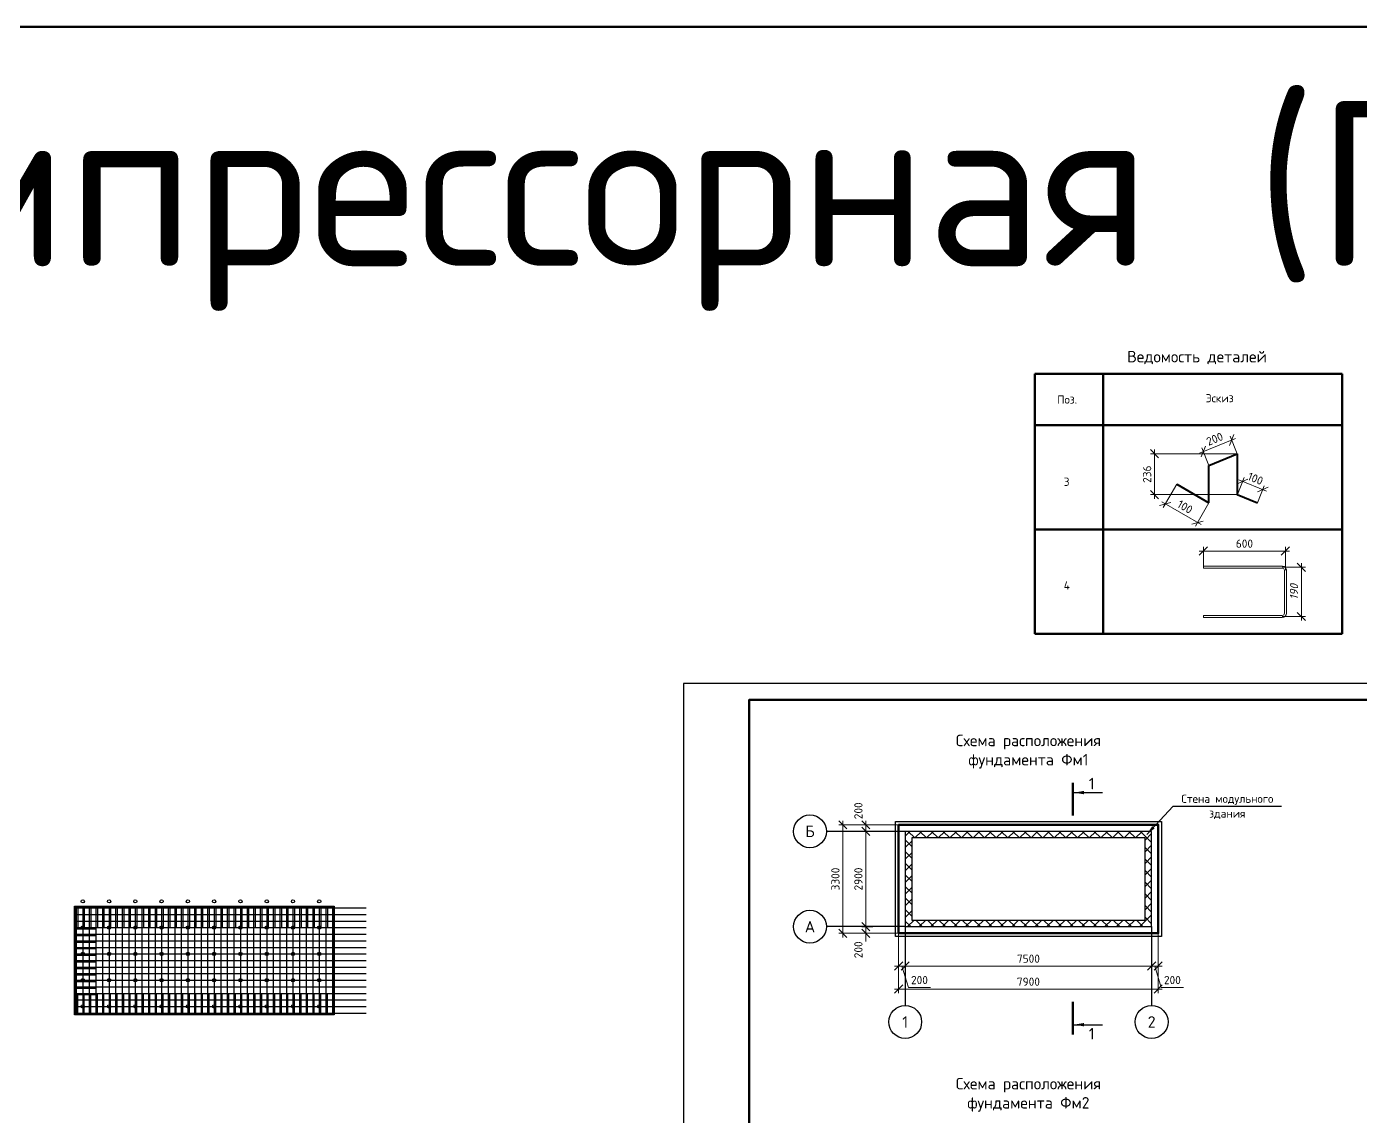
# Model space of a CAD drawing. Header units: millimetres. Extents: x 4377177 to 5189855, y -1123065 to -1017046.
# Drawn here: x 4447173 to 4487772, y -1089841 to -1056680 of the extents above; entities that cross this region are included whole.
import ezdxf
from ezdxf.enums import TextEntityAlignment as Align

# ---------------------------------------------------------------- set-up
doc = ezdxf.new("R2010")
doc.units = ezdxf.units.MM
doc.linetypes.add('ГОСТ 2.303 5', pattern=[24, 20, -1.5, 1, -1.5])
doc.layers.get('Defpoints').update_dxf_attribs({"color": 3})
for name, color, linetype, lineweight in [('металл', 7, 'Continuous', 40), ('основная', 7, 'Continuous', 50), ('РАЗМЕР', 7, 'Continuous', 18), ('СПДС_ВЫНОСКИ', 7, 'Continuous', 18), ('СПДС_РАЗМЕРЫ', 7, 'Continuous', 18), ('СПДС_СЕЧЕНИЯ', 7, 'Continuous', 25), ('текст', 7, 'Continuous', 20), ('тонкая', 7, 'Continuous', 20), ('ФОРМАТ', 7, 'Continuous', 50), ('Фундамент', 7, 'Continuous', 53)]:
    doc.layers.add(name, color=color, linetype=linetype, lineweight=lineweight)
doc.layers.add('помощь', color=1, linetype='Continuous', lineweight=0, plot=False)
doc.layers.add('СПДС_Оси', color=7, linetype='ГОСТ 2.303 5')
doc.styles.add('ISOCPEUR', font='isocpeur.ttf')
doc.styles.add('ВНИПИТЕКСТ', font='isocpeui.ttf')
doc.styles.add('ГОСТ 2.304', font='isocpeur.ttf')
doc.dimstyles.new('СПДС$0', dxfattribs={"dimscale": 100, "dimtxt": 2.5, "dimasz": 2.5, "dimexe": 1.25, "dimexo": 0.004, "dimgap": 1, "dimtad": 1, "dimdec": 0, "dimtxsty": 'ВНИПИТЕКСТ', "dimblk": 'OBLIQUE', "dimcen": 0, "dimdle": 1.25, "dimclrd": 256, "dimclre": 256, "dimclrt": 256, "dimadec": 0, "dimazin": 2, "dimtfac": 1, "dimtdec": 0, "dimtmove": 1, "dimatfit": 3, "dimldrblk": 'NONE', "dimfxl": 1, "dimlwd": -1, "dimlwe": -1, "dimarcsym": 0})

# ---------------------------------------------------------------- blocks, each defined once
blk = doc.blocks.new('_Oblique')
at = {"color": 0, "linetype": 'ByBlock', "lineweight": -2}
blk.add_line((-0.5, -0.5), (0.5, 0.5), dxfattribs=at)
blk = doc.blocks.new('*D12')
at = {"layer": 'Defpoints', "color": 0, "linetype": 'Continuous', "ltscale": 0.166667, "transparency": 16777216}
for p in [(4473718, -1084269), (4473918, -1085131), (4473918, -1085269)]:
    blk.add_point(p, dxfattribs=at)
at = {"layer": 'СПДС_РАЗМЕРЫ', "linetype": 'Continuous', "ltscale": 0.166667, "transparency": 16777216}
for p, q in [((4473718, -1084269), (4473718, -1085394)), ((4473918, -1085132), (4473918, -1085394)), ((4473593, -1085269), (4474043, -1085269)), ((4473818, -1085269), (4474013, -1085919)), ((4474013, -1085919), (4474688, -1085919))]:
    blk.add_line(p, q, dxfattribs=at)
at = {"layer": 'СПДС_РАЗМЕРЫ', "linetype": 'Continuous', "ltscale": 0.166667, "transparency": 16777216, "xscale": 250, "yscale": 250, "zscale": 250, "rotation": 180}
blk.add_blockref('_Oblique', (4473718, -1085269), dxfattribs=at)
at = {"layer": 'СПДС_РАЗМЕРЫ', "linetype": 'Continuous', "ltscale": 0.166667, "transparency": 16777216, "xscale": 250, "yscale": 250, "zscale": 250}
blk.add_blockref('_Oblique', (4473918, -1085269), dxfattribs=at)
at = {"layer": 'СПДС_РАЗМЕРЫ', "linetype": 'Continuous', "ltscale": 0.166667, "transparency": 16777216, "insert": (4474351, -1085694), "char_height": 250, "attachment_point": 5, "style": 'ISOCPEUR'}
blk.add_mtext('200', dxfattribs=at)
blk = doc.blocks.new('_NONE')
blk = doc.blocks.new('*D13')
at = {"layer": 'Defpoints', "color": 0, "linetype": 'Continuous', "ltscale": 0.166667, "transparency": 16777216}
for p in [(4473718, -1084269), (4481618, -1084269), (4481618, -1085969)]:
    blk.add_point(p, dxfattribs=at)
at = {"layer": 'СПДС_РАЗМЕРЫ', "linetype": 'Continuous', "ltscale": 0.166667, "transparency": 16777216}
for p, q in [((4473718, -1084269), (4473718, -1086094)), ((4481618, -1084269), (4481618, -1086094)), ((4473593, -1085969), (4481743, -1085969))]:
    blk.add_line(p, q, dxfattribs=at)
at = {"layer": 'СПДС_РАЗМЕРЫ', "linetype": 'Continuous', "ltscale": 0.166667, "transparency": 16777216, "xscale": 250, "yscale": 250, "zscale": 250, "rotation": 180}
blk.add_blockref('_Oblique', (4473718, -1085969), dxfattribs=at)
at = {"layer": 'СПДС_РАЗМЕРЫ', "linetype": 'Continuous', "ltscale": 0.166667, "transparency": 16777216, "xscale": 250, "yscale": 250, "zscale": 250}
blk.add_blockref('_Oblique', (4481618, -1085969), dxfattribs=at)
at = {"layer": 'СПДС_РАЗМЕРЫ', "linetype": 'Continuous', "ltscale": 0.166667, "transparency": 16777216, "insert": (4477668, -1085744), "char_height": 250, "attachment_point": 5, "style": 'ISOCPEUR'}
blk.add_mtext('7900', dxfattribs=at)
blk = doc.blocks.new('*D14')
at = {"layer": 'Defpoints', "color": 0, "linetype": 'Continuous', "ltscale": 0.166667, "transparency": 16777216}
for p in [(4473918, -1085131), (4481418, -1085056), (4473918, -1085269)]:
    blk.add_point(p, dxfattribs=at)
at = {"layer": 'СПДС_РАЗМЕРЫ', "linetype": 'Continuous', "ltscale": 0.166667, "transparency": 16777216}
for p, q in [((4473918, -1085132), (4473918, -1085394)), ((4481418, -1085056), (4481418, -1085394)), ((4481543, -1085269), (4473793, -1085269))]:
    blk.add_line(p, q, dxfattribs=at)
at = {"layer": 'СПДС_РАЗМЕРЫ', "linetype": 'Continuous', "ltscale": 0.166667, "transparency": 16777216, "xscale": 250, "yscale": 250, "zscale": 250, "rotation": 180}
blk.add_blockref('_Oblique', (4473918, -1085269), dxfattribs=at)
at = {"layer": 'СПДС_РАЗМЕРЫ', "linetype": 'Continuous', "ltscale": 0.166667, "transparency": 16777216, "xscale": 250, "yscale": 250, "zscale": 250}
blk.add_blockref('_Oblique', (4481418, -1085269), dxfattribs=at)
at = {"layer": 'СПДС_РАЗМЕРЫ', "linetype": 'Continuous', "ltscale": 0.166667, "transparency": 16777216, "insert": (4477668, -1085044), "char_height": 250, "attachment_point": 5, "style": 'ISOCPEUR'}
blk.add_mtext('7500', dxfattribs=at)
blk = doc.blocks.new('*D15')
at = {"layer": 'Defpoints', "color": 0, "linetype": 'Continuous', "ltscale": 0.166667, "transparency": 16777216}
for p in [(4481618, -1084269), (4481418, -1085056), (4481418, -1085269)]:
    blk.add_point(p, dxfattribs=at)
at = {"layer": 'СПДС_РАЗМЕРЫ', "linetype": 'Continuous', "ltscale": 0.166667, "transparency": 16777216}
for p, q in [((4481618, -1084269), (4481618, -1085394)), ((4481418, -1085056), (4481418, -1085394)), ((4481743, -1085269), (4481293, -1085269)), ((4481518, -1085269), (4481713, -1085919)), ((4481713, -1085919), (4482388, -1085919))]:
    blk.add_line(p, q, dxfattribs=at)
at = {"layer": 'СПДС_РАЗМЕРЫ', "linetype": 'Continuous', "ltscale": 0.166667, "transparency": 16777216, "xscale": 250, "yscale": 250, "zscale": 250, "rotation": 180}
blk.add_blockref('_Oblique', (4481418, -1085269), dxfattribs=at)
at = {"layer": 'СПДС_РАЗМЕРЫ', "linetype": 'Continuous', "ltscale": 0.166667, "transparency": 16777216, "xscale": 250, "yscale": 250, "zscale": 250}
blk.add_blockref('_Oblique', (4481618, -1085269), dxfattribs=at)
at = {"layer": 'СПДС_РАЗМЕРЫ', "linetype": 'Continuous', "ltscale": 0.166667, "transparency": 16777216, "insert": (4482051, -1085694), "char_height": 250, "attachment_point": 5, "style": 'ISOCPEUR'}
blk.add_mtext('200', dxfattribs=at)
blk = doc.blocks.new('*D16')
at = {"layer": 'Defpoints', "color": 0, "linetype": 'Continuous', "ltscale": 0.166667, "transparency": 16777216}
for p in [(4472718, -1084069), (4472929, -1084069), (4473718, -1084269)]:
    blk.add_point(p, dxfattribs=at)
at = {"layer": 'СПДС_РАЗМЕРЫ', "linetype": 'Continuous', "ltscale": 0.166667, "transparency": 16777216}
for p, q in [((4472718, -1084069), (4472718, -1083819)), ((4472929, -1084069), (4472593, -1084069)), ((4473718, -1084269), (4472593, -1084269)), ((4472718, -1084269), (4472718, -1084069)), ((4472718, -1084269), (4472718, -1084519))]:
    blk.add_line(p, q, dxfattribs=at)
at = {"layer": 'СПДС_РАЗМЕРЫ', "linetype": 'Continuous', "ltscale": 0.166667, "transparency": 16777216, "xscale": 250, "yscale": 250, "zscale": 250}
for p, rotation in [((4472718, -1084069), 270), ((4472718, -1084269), 90)]:
    blk.add_blockref('_Oblique', p, dxfattribs=dict(at, rotation=rotation))
at = {"layer": 'СПДС_РАЗМЕРЫ', "linetype": 'Continuous', "ltscale": 0.166667, "transparency": 16777216, "insert": (4472493, -1084772), "char_height": 250, "attachment_point": 5, "rotation": 90, "style": 'ISOCPEUR'}
blk.add_mtext('200', dxfattribs=at)
blk = doc.blocks.new('*D17')
at = {"layer": 'Defpoints', "color": 0, "linetype": 'Continuous', "ltscale": 0.166667, "transparency": 16777216}
for p in [(4472982, -1081169), (4472718, -1084069), (4472929, -1084069)]:
    blk.add_point(p, dxfattribs=at)
at = {"layer": 'СПДС_РАЗМЕРЫ', "linetype": 'Continuous', "ltscale": 0.166667, "transparency": 16777216}
for p, q in [((4472718, -1081044), (4472718, -1084194)), ((4472981, -1081169), (4472593, -1081169)), ((4472929, -1084069), (4472593, -1084069))]:
    blk.add_line(p, q, dxfattribs=at)
at = {"layer": 'СПДС_РАЗМЕРЫ', "linetype": 'Continuous', "ltscale": 0.166667, "transparency": 16777216, "xscale": 250, "yscale": 250, "zscale": 250}
for p, rotation in [((4472718, -1081169), 90), ((4472718, -1084069), 270)]:
    blk.add_blockref('_Oblique', p, dxfattribs=dict(at, rotation=rotation))
at = {"layer": 'СПДС_РАЗМЕРЫ', "linetype": 'Continuous', "ltscale": 0.166667, "transparency": 16777216, "insert": (4472493, -1082619), "char_height": 250, "attachment_point": 5, "rotation": 90, "style": 'ISOCPEUR'}
blk.add_mtext('2900', dxfattribs=at)
blk = doc.blocks.new('*D18')
at = {"layer": 'Defpoints', "color": 0, "linetype": 'Continuous', "ltscale": 0.166667, "transparency": 16777216}
for p in [(4473718, -1080969), (4472718, -1081169), (4472982, -1081169)]:
    blk.add_point(p, dxfattribs=at)
at = {"layer": 'СПДС_РАЗМЕРЫ', "linetype": 'Continuous', "ltscale": 0.166667, "transparency": 16777216}
for p, q in [((4473718, -1080969), (4472593, -1080969)), ((4472718, -1080844), (4472718, -1081294)), ((4472981, -1081169), (4472593, -1081169))]:
    blk.add_line(p, q, dxfattribs=at)
at = {"layer": 'СПДС_РАЗМЕРЫ', "linetype": 'Continuous', "ltscale": 0.166667, "transparency": 16777216, "xscale": 250, "yscale": 250, "zscale": 250}
for p, rotation in [((4472718, -1080969), 90), ((4472718, -1081169), 270)]:
    blk.add_blockref('_Oblique', p, dxfattribs=dict(at, rotation=rotation))
at = {"layer": 'СПДС_РАЗМЕРЫ', "linetype": 'Continuous', "ltscale": 0.166667, "transparency": 16777216, "insert": (4472493, -1080542), "char_height": 250, "attachment_point": 5, "rotation": 90, "style": 'ISOCPEUR'}
blk.add_mtext('200', dxfattribs=at)
blk = doc.blocks.new('*D19')
at = {"layer": 'Defpoints', "color": 0, "transparency": 16777216}
for p in [(4482184, -1070599), (4483165, -1071167), (4482814, -1071773)]:
    blk.add_point(p, dxfattribs=at)
at = {"layer": 'СПДС_РАЗМЕРЫ', "transparency": 16777216}
for p, q in [((4482184, -1070599), (4481771, -1071313)), ((4481725, -1071142), (4482922, -1071835)), ((4483165, -1071167), (4482752, -1071881))]:
    blk.add_line(p, q, dxfattribs=at)
at = {"layer": 'СПДС_РАЗМЕРЫ', "transparency": 16777216, "xscale": 250, "yscale": 250, "zscale": 250}
for p, rotation in [((4481833, -1071205), 149.9314171841783), ((4482814, -1071773), 329.9314171841784)]:
    blk.add_blockref('_Oblique', p, dxfattribs=dict(at, rotation=rotation))
at = {"layer": 'СПДС_РАЗМЕРЫ', "transparency": 16777216, "insert": (4482436, -1071294), "char_height": 250, "attachment_point": 5, "rotation": 329.9314, "style": 'ISOCPEUR'}
blk.add_mtext('100', dxfattribs=at)
blk = doc.blocks.new('*D20')
at = {"layer": 'Defpoints', "color": 0, "transparency": 16777216}
for p in [(4484028, -1070920), (4484800, -1070767), (4484639, -1071167)]:
    blk.add_point(p, dxfattribs=at)
at = {"layer": 'СПДС_РАЗМЕРЫ', "transparency": 16777216}
for p, q in [((4484028, -1070920), (4484236, -1070404)), ((4484073, -1070474), (4484916, -1070814)), ((4484639, -1071167), (4484847, -1070651))]:
    blk.add_line(p, q, dxfattribs=at)
at = {"layer": 'СПДС_РАЗМЕРЫ', "transparency": 16777216, "xscale": 250, "yscale": 250, "zscale": 250}
for p, rotation in [((4484189, -1070520), 158.0341441481995), ((4484800, -1070767), 338.0341441481995)]:
    blk.add_blockref('_Oblique', p, dxfattribs=dict(at, rotation=rotation))
at = {"layer": 'СПДС_РАЗМЕРЫ', "transparency": 16777216, "insert": (4484579, -1070435), "char_height": 250, "attachment_point": 5, "rotation": 338.0341, "style": 'ISOCPEUR'}
blk.add_mtext('100', dxfattribs=at)
blk = doc.blocks.new('*D21')
at = {"layer": 'Defpoints', "color": 0, "transparency": 16777216}
for p in [(4483856, -1069258), (4484028, -1069677), (4483165, -1070031)]:
    blk.add_point(p, dxfattribs=at)
at = {"layer": 'СПДС_РАЗМЕРЫ', "transparency": 16777216}
for p, q in [((4482877, -1069660), (4483971, -1069211)), ((4484027, -1069677), (4483808, -1069143)), ((4483165, -1070031), (4482946, -1069497))]:
    blk.add_line(p, q, dxfattribs=at)
at = {"layer": 'СПДС_РАЗМЕРЫ', "transparency": 16777216, "xscale": 250, "yscale": 250, "zscale": 250}
for p, rotation in [((4483856, -1069258), 22.31730395745742), ((4482993, -1069612), 202.3173039574574)]:
    blk.add_blockref('_Oblique', p, dxfattribs=dict(at, rotation=rotation))
at = {"layer": 'СПДС_РАЗМЕРЫ', "transparency": 16777216, "insert": (4483339, -1069227), "char_height": 250, "attachment_point": 5, "rotation": 22.3173, "style": 'ISOCPEUR'}
blk.add_mtext('200', dxfattribs=at)
blk = doc.blocks.new('*D22')
at = {"layer": 'Defpoints', "color": 0, "transparency": 16777216}
for p in [(4484028, -1069677), (4481507, -1070920), (4484028, -1070920)]:
    blk.add_point(p, dxfattribs=at)
at = {"layer": 'СПДС_РАЗМЕРЫ', "transparency": 16777216}
for p, q in [((4484027, -1069677), (4481382, -1069677)), ((4481507, -1069552), (4481507, -1071045)), ((4484027, -1070920), (4481382, -1070920))]:
    blk.add_line(p, q, dxfattribs=at)
at = {"layer": 'СПДС_РАЗМЕРЫ', "transparency": 16777216, "xscale": 250, "yscale": 250, "zscale": 250}
for p, rotation in [((4481507, -1069677), 90), ((4481507, -1070920), 270)]:
    blk.add_blockref('_Oblique', p, dxfattribs=dict(at, rotation=rotation))
at = {"layer": 'СПДС_РАЗМЕРЫ', "transparency": 16777216, "insert": (4481282, -1070299), "char_height": 250, "attachment_point": 5, "rotation": 90, "style": 'ISOCPEUR'}
blk.add_mtext('236', dxfattribs=at)
blk = doc.blocks.new('*D23')
at = {"layer": 'Defpoints', "color": 0, "linetype": 'Continuous', "ltscale": 0.166667, "transparency": 16777216}
for p in [(4473718, -1080969), (4472018, -1084269), (4473718, -1084269)]:
    blk.add_point(p, dxfattribs=at)
at = {"layer": 'СПДС_РАЗМЕРЫ', "linetype": 'Continuous', "ltscale": 0.166667, "transparency": 16777216}
for p, q in [((4473718, -1080969), (4471893, -1080969)), ((4472018, -1080844), (4472018, -1084394)), ((4473718, -1084269), (4471893, -1084269))]:
    blk.add_line(p, q, dxfattribs=at)
at = {"layer": 'СПДС_РАЗМЕРЫ', "linetype": 'Continuous', "ltscale": 0.166667, "transparency": 16777216, "xscale": 250, "yscale": 250, "zscale": 250}
for p, rotation in [((4472018, -1080969), 90), ((4472018, -1084269), 270)]:
    blk.add_blockref('_Oblique', p, dxfattribs=dict(at, rotation=rotation))
at = {"layer": 'СПДС_РАЗМЕРЫ', "linetype": 'Continuous', "ltscale": 0.166667, "transparency": 16777216, "insert": (4471793, -1082619), "char_height": 250, "attachment_point": 5, "rotation": 90, "style": 'ISOCPEUR'}
blk.add_mtext('3300', dxfattribs=at)
blk = doc.blocks.new('*D4')
at = {"layer": 'Defpoints', "color": 0, "ltscale": 100, "transparency": 16777216}
for p in [(4482995, -1072637), (4482995, -1073132), (4485492, -1073219)]:
    blk.add_point(p, dxfattribs=at)
at = {"layer": 'РАЗМЕР', "ltscale": 100, "transparency": 16777216}
for p, q in [((4482995, -1073131), (4482995, -1072512)), ((4485492, -1073219), (4485492, -1072512)), ((4485617, -1072637), (4482870, -1072637))]:
    blk.add_line(p, q, dxfattribs=at)
at = {"layer": 'РАЗМЕР', "ltscale": 100, "transparency": 16777216, "xscale": 250, "yscale": 250, "zscale": 250, "rotation": 180}
blk.add_blockref('_Oblique', (4482995, -1072637), dxfattribs=at)
at = {"layer": 'РАЗМЕР', "ltscale": 100, "transparency": 16777216, "xscale": 250, "yscale": 250, "zscale": 250}
blk.add_blockref('_Oblique', (4485492, -1072637), dxfattribs=at)
at = {"layer": 'РАЗМЕР', "ltscale": 100, "transparency": 16777216, "insert": (4484244, -1072412), "char_height": 250, "attachment_point": 5, "style": 'ГОСТ 2.304', "bg_fill": 3, "box_fill_scale": 1.1, "bg_fill_color": 9, "bg_fill_true_color": 13158600, "bg_fill_transparency": 0}
blk.add_mtext('\\A1;600', dxfattribs=at)
blk = doc.blocks.new('*D5')
at = {"layer": 'Defpoints', "color": 0, "ltscale": 100, "transparency": 16777216}
for p in [(4485395, -1073131), (4485395, -1074631), (4485978, -1074631)]:
    blk.add_point(p, dxfattribs=at)
at = {"layer": 'РАЗМЕР', "ltscale": 100, "transparency": 16777216}
for p, q in [((4485978, -1073006), (4485978, -1074756)), ((4485395, -1073131), (4486103, -1073131)), ((4485395, -1074631), (4486103, -1074631))]:
    blk.add_line(p, q, dxfattribs=at)
at = {"layer": 'РАЗМЕР', "ltscale": 100, "transparency": 16777216, "xscale": 250, "yscale": 250, "zscale": 250}
for p, rotation in [((4485978, -1073131), 90), ((4485978, -1074631), 270)]:
    blk.add_blockref('_Oblique', p, dxfattribs=dict(at, rotation=rotation))
at = {"layer": 'РАЗМЕР', "ltscale": 100, "transparency": 16777216, "insert": (4485753, -1073881), "char_height": 250, "attachment_point": 5, "rotation": 90, "style": 'ВНИПИТЕКСТ', "bg_fill": 3, "box_fill_scale": 1.1, "bg_fill_color": 9, "bg_fill_true_color": 13158600, "bg_fill_transparency": 0}
blk.add_mtext('190', dxfattribs=at)
blk = doc.blocks.new('*U166')
at = {"ltscale": 50}
blk.add_lwpolyline([(0, 1625), (0, -1625)], dxfattribs=at)
blk = doc.blocks.new('*U167')
at = {"color": 0, "linetype": 'ByBlock', "lineweight": -2, "transparency": 16777216}
for p in [(0, 0), (200, 0), (400, 0), (600, 0), (800, 0), (1000, 0), (1200, 0), (1400, 0), (1600, 0), (1800, 0), (2000, 0), (2200, 0), (2400, 0), (2600, 0), (2800, 0), (3000, 0), (3200, 0), (3400, 0), (3600, 0), (3800, 0), (4000, 0), (4200, 0), (4400, 0), (4600, 0), (4800, 0), (5000, 0), (5200, 0), (5400, 0), (5600, 0), (5800, 0), (6000, 0), (6200, 0), (6400, 0), (6600, 0), (6800, 0), (7000, 0), (7200, 0), (7400, 0), (7600, 0), (7800, 0)]:
    blk.add_blockref('*U166', p, dxfattribs=at)
blk = doc.blocks.new('*U164')
at = {"ltscale": 50}
blk.add_lwpolyline([(-4425, 0), (4425, 0)], dxfattribs=at)
blk = doc.blocks.new('*U165')
at = {"color": 0, "linetype": 'ByBlock', "lineweight": -2, "transparency": 16777216}
for p in [(0, 0), (0, -200), (0, -400), (0, -600), (0, -800), (0, -1000), (0, -1200), (0, -1400), (0, -1600), (0, -1800), (0, -2000), (0, -2200), (0, -2400), (0, -2600), (0, -2800), (0, -3000), (0, -3200)]:
    blk.add_blockref('*U164', p, dxfattribs=at)
blk = doc.blocks.new('*U168')
at = {"ltscale": 50}
blk.add_lwpolyline([(0, 300), (0, -300)], dxfattribs=at)
blk = doc.blocks.new('*U169')
at = {"color": 0, "linetype": 'ByBlock', "lineweight": -2, "transparency": 16777216}
for p in [(0, 0), (200, 0), (400, 0), (600, 0), (800, 0), (1000, 0), (1200, 0), (1400, 0), (1600, 0), (1800, 0), (2000, 0), (2200, 0), (2400, 0), (2600, 0), (2800, 0), (3000, 0), (3200, 0), (3400, 0), (3600, 0), (3800, 0), (4000, 0), (4200, 0), (4400, 0), (4600, 0), (4800, 0), (5000, 0), (5200, 0), (5400, 0), (5600, 0), (5800, 0), (6000, 0), (6200, 0), (6400, 0), (6600, 0), (6800, 0), (7000, 0), (7200, 0), (7400, 0), (7600, 0)]:
    blk.add_blockref('*U168', p, dxfattribs=at)
blk = doc.blocks.new('*U170')
at = {"ltscale": 50}
blk.add_lwpolyline([(-300, 0), (300, 0)], dxfattribs=at)
blk = doc.blocks.new('*U171')
at = {"color": 0, "linetype": 'ByBlock', "lineweight": -2, "transparency": 16777216}
for p in [(0, 0), (0, -200), (0, -400), (0, -600), (0, -800), (0, -1000), (0, -1200), (0, -1400), (0, -1600), (0, -1800), (0, -2000)]:
    blk.add_blockref('*U170', p, dxfattribs=at)
blk = doc.blocks.new('*U172')
at = {"ltscale": 50}
blk.add_lwpolyline([(0, 300), (0, -300)], dxfattribs=at)
blk = doc.blocks.new('*U173')
at = {"color": 0, "linetype": 'ByBlock', "lineweight": -2, "transparency": 16777216}
for p in [(0, 0), (200, 0), (400, 0), (600, 0), (800, 0), (1000, 0), (1200, 0), (1400, 0), (1600, 0), (1800, 0), (2000, 0), (2200, 0), (2400, 0), (2600, 0), (2800, 0), (3000, 0), (3200, 0), (3400, 0), (3600, 0), (3800, 0), (4000, 0), (4200, 0), (4400, 0), (4600, 0), (4800, 0), (5000, 0), (5200, 0), (5400, 0), (5600, 0), (5800, 0), (6000, 0), (6200, 0), (6400, 0), (6600, 0), (6800, 0), (7000, 0), (7200, 0), (7400, 0), (7600, 0)]:
    blk.add_blockref('*U172', p, dxfattribs=at)
blk = doc.blocks.new('*U174')
at = {"ltscale": 50}
blk.add_circle((0, 0), 50, dxfattribs=at)
blk = doc.blocks.new('*U175')
at = {"color": 0, "linetype": 'ByBlock', "lineweight": -2, "transparency": 16777216}
for p in [(0, 3200), (800, 3200), (1600, 3200), (2400, 3200), (3200, 3200), (4000, 3200), (4800, 3200), (5600, 3200), (6400, 3200), (7200, 3200), (0, 2400), (800, 2400), (1600, 2400), (2400, 2400), (3200, 2400), (4000, 2400), (4800, 2400), (5600, 2400), (6400, 2400), (7200, 2400), (0, 1600), (800, 1600), (1600, 1600), (2400, 1600), (3200, 1600), (4000, 1600), (4800, 1600), (5600, 1600), (6400, 1600), (7200, 1600), (0, 800), (800, 800), (1600, 800), (2400, 800), (3200, 800), (4000, 800), (4800, 800), (5600, 800), (6400, 800), (7200, 800), (0, 0), (800, 0), (1600, 0), (2400, 0), (3200, 0), (4000, 0), (4800, 0), (5600, 0), (6400, 0), (7200, 0)]:
    blk.add_blockref('*U174', p, dxfattribs=at)

msp = doc.modelspace()

# ---------------------------------------------------------------- hatches: boundary and pattern name
at = {"linetype": 'Continuous', "ltscale": 0.166667}
h = msp.add_hatch(dxfattribs=at)
h.set_pattern_fill('НЕМЕТАЛЛИЧЕСКИЕ МАТЕРИАЛЫ', color=256, scale=100, pattern_type=2)
h.set_pattern_definition([(45, (556134.33, -652509.5), (-176.776695, 176.776695), []), (135, (556134.33, -652509.5), (-176.776695, -176.776695), [])])
h.paths.add_polyline_path([(4481418.3, -1084068.8), (4481418.3, -1081168.8), (4473918.3, -1081168.8), (4473918.3, -1084068.8)])
h.paths.add_polyline_path([(4481218.3, -1083868.8), (4474118.3, -1083868.8), (4474118.3, -1081368.8), (4481218.3, -1081368.8)], flags=16)

# ---------------------------------------------------------------- linework, layer by layer
at = {"linetype": 'Continuous', "lineweight": 100, "ltscale": 0.083333}
msp.add_lwpolyline([(4377176.8, -1056680.4), (4522901.9, -1056680.4), (4522901.9, -1121842.1), (4377176.8, -1121842.1)], close=True, dxfattribs=at)
at = {"linetype": 'Continuous', "ltscale": 0.166667}
for points in [[(4481418.3, -1081168.8), (4473918.3, -1081168.8), (4473918.3, -1084068.8), (4481418.3, -1084068.8)], [(4481218.3, -1081368.8), (4474118.3, -1081368.8), (4474118.3, -1083868.8), (4481218.3, -1083868.8)]]:
    msp.add_lwpolyline(points, close=True, dxfattribs=at)
at = {"linetype": 'Continuous', "ltscale": 0.083333}
msp.add_lwpolyline([(4448630.3, -1083448.1), (4456530.3, -1083448.1), (4456530.3, -1086748.1), (4448630.3, -1086748.1)], close=True, dxfattribs=at)
at = {"layer": 'Defpoints', "linetype": 'Continuous', "ltscale": 0.083333}
msp.add_lwpolyline([(4473618.3, -1080868.8), (4481718.3, -1080868.8), (4481718.3, -1084368.8), (4473618.3, -1084368.8)], close=True, dxfattribs=at)
at = {"layer": 'металл', "ltscale": 20}
for p, q in [((4483165, -1070031), (4484027.6, -1069676.9)), ((4484027.6, -1069676.9), (4484027.6, -1070920.2)), ((4483165, -1071166.9), (4483165, -1070031)), ((4482183.9, -1070598.9), (4483165, -1071166.9)), ((4484027.6, -1070920.2), (4484639.2, -1071166.9))]:
    msp.add_line(p, q, dxfattribs=at)
at = {"layer": 'основная', "ltscale": 25}
for p, q in [((4477859.4, -1067247.4), (4487219.4, -1067247.4)), ((4477859.4, -1075154.3), (4477859.4, -1067247.4)), ((4479939.4, -1075154.3), (4479939.4, -1067247.4)), ((4487219.4, -1075154.3), (4487219.4, -1067247.4)), ((4477859.4, -1068807.4), (4487219.4, -1068807.4)), ((4477859.4, -1071981.2), (4487219.4, -1071981.2)), ((4477859.4, -1075154.3), (4487219.4, -1075154.3))]:
    msp.add_line(p, q, dxfattribs=at)
at = {"layer": 'помощь', "linetype": 'Continuous', "ltscale": 0.083333}
msp.add_lwpolyline([(4448655.3, -1083473.1), (4456505.3, -1083473.1), (4456505.3, -1086723.1), (4448655.3, -1086723.1)], close=True, dxfattribs=at)
at = {"layer": 'СПДС_ВЫНОСКИ', "lineweight": 25, "ltscale": 0.166667}
for p, q in [((4481268.9, -1081263.1), (4482076.3, -1080401.2)), ((4482076.3, -1080401.2), (4485371.5, -1080401.2))]:
    msp.add_line(p, q, dxfattribs=at)
msp.add_solid([(4481268.9, -1081263.1), (4481437.6, -1081009.4), (4481511, -1081078.2)], dxfattribs=at)
at = {"layer": 'СПДС_Оси', "linetype": 'ГОСТ 2.303 5', "lineweight": 25, "ltscale": 0.166667}
for points in [[(4473918.3, -1081168.8), (4471775, -1081168.8), (4471518.4, -1081168.8)], [(4473918.3, -1084068.8), (4473918.3, -1084068.8), (4471775, -1084068.8), (4471518.4, -1084068.8)], [(4473918.3, -1084068.8), (4473918.3, -1084068.8), (4473918.3, -1086468.8)], [(4481418.3, -1084068.8), (4481418.3, -1086468.8)]]:
    msp.add_lwpolyline(points, dxfattribs=at)
at = {"layer": 'СПДС_Оси', "linetype": 'Continuous', "lineweight": 25, "ltscale": 0.166667}
for centre in [(4471018.4, -1081168.8), (4471018.4, -1084068.8), (4473918.3, -1086968.8), (4481418.3, -1086968.8)]:
    msp.add_circle(centre, 500, dxfattribs=at)
at = {"layer": 'СПДС_СЕЧЕНИЯ', "linetype": 'Continuous', "lineweight": 25, "ltscale": 0.166667}
for p, q in [((4479056.4, -1079988.6), (4479928, -1079988.6)), ((4479056.4, -1087052.1), (4479928, -1087052.1))]:
    msp.add_line(p, q, dxfattribs=at)
at = {"layer": 'СПДС_СЕЧЕНИЯ', "linetype": 'Continuous', "lineweight": 25, "ltscale": 0.166667, "const_width": 70}
for points in [[(4479021.4, -1079688.6), (4479021.4, -1080688.6)], [(4479021.4, -1087352.1), (4479021.4, -1086352.1)]]:
    msp.add_lwpolyline(points, dxfattribs=at)
at = {"layer": 'СПДС_СЕЧЕНИЯ', "linetype": 'Continuous', "lineweight": 25, "ltscale": 0.166667}
for points in [[(4479056.4, -1079988.6), (4479356.8, -1079938.3), (4479356.8, -1080038.9)], [(4479056.4, -1087052.1), (4479356.8, -1087001.8), (4479356.8, -1087102.4)]]:
    msp.add_solid(points, dxfattribs=at)
at = {"layer": 'тонкая', "ltscale": 100}
msp.add_lwpolyline([(4482994.7, -1073102), (4482994.7, -1073162), (4485394.7, -1073162, -0.3867618), (4485466.2, -1073219.1), (4485464.7, -1074530, -0.3779744), (4485394.7, -1074600), (4482994.7, -1074600), (4482994.7, -1074660), (4485394.7, -1074660, 0.3494577), (4485524.7, -1074530), (4485524.7, -1073232, 0.4350934), (4485403.3, -1073101.7), (4482994.7, -1073101.7), (4482994.7, -1073162), (4485394.7, -1073162)], format="xyb", dxfattribs=at)
at = {"layer": 'ФОРМАТ', "linetype": 'Continuous', "lineweight": 25, "ltscale": 0.166667}
msp.add_lwpolyline([(4467163.8, -1106369.4), (4509163.8, -1106369.4), (4509163.8, -1076669.4), (4467163.8, -1076669.4), (4467163.8, -1106369.4)], dxfattribs=at)
at = {"layer": 'ФОРМАТ', "linetype": 'Continuous', "ltscale": 0.166667}
msp.add_lwpolyline([(4469163.8, -1105869.4), (4508663.8, -1105869.4), (4508663.8, -1077169.4), (4469163.8, -1077169.4), (4469163.8, -1105369.4)], close=True, dxfattribs=at)
at = {"layer": 'Фундамент', "linetype": 'Continuous', "ltscale": 0.083333}
msp.add_lwpolyline([(4473718.3, -1080968.8), (4481618.3, -1080968.8), (4481618.3, -1084268.8), (4473718.3, -1084268.8)], close=True, dxfattribs=at)

# ---------------------------------------------------------------- block references
for name, p in [('*U165', (4453080.3, -1083498.1)), ('*U167', (4448680.3, -1085098.1)), ('*U169', (4448726.8, -1083773.1)), ('*U175', (4448880.3, -1086498.1)), ('*U171', (4448955.3, -1084137.6))]:
    msp.add_blockref(name, p)
at = {"xscale": -1, "rotation": 180}
msp.add_blockref('*U173', (4448726.8, -1086423.1), dxfattribs=at)

# ---------------------------------------------------------------- texts
at = {"layer": 'СПДС_ВЫНОСКИ', "lineweight": 25, "ltscale": 0.166667, "style": 'ГОСТ 2.304'}
msp.add_text('Стена модульного', height=250, dxfattribs=at).set_placement((4483723.9, -1080301.2), align=Align.CENTER)
msp.add_text('здания', height=250, dxfattribs=at).set_placement((4483723.9, -1080501.2), align=Align.TOP_CENTER)
at = {"layer": 'текст', "ltscale": 25, "style": 'ГОСТ 2.304'}
for s, height, p in [('Модульная компрессорная (Поз. 2)', 5000, (4401217.5, -1063971.1)), ('Ведомость деталей', 350, (4480673.7, -1066896.8)), ('Поз.', 250, (4478546.5, -1068152.2)), ('Эскиз', 250, (4483066.8, -1068110.6)), ('3', 250, (4478743.8, -1070655.6)), ('4', 250, (4478743.8, -1073810.4))]:
    msp.add_text(s, height=height, dxfattribs=at).set_placement(p)
at = {"layer": 'текст', "ltscale": 0.166667, "style": 'ГОСТ 2.304'}
for p in [(4479506.4, -1079888.6), (4479506.4, -1087502.1)]:
    msp.add_text('1', height=350, dxfattribs=at).set_placement(p)
for s, p in [('Б', (4471018.4, -1081168.8)), ('А', (4471018.4, -1084068.8)), ('1', (4473918.3, -1086968.8)), ('2', (4481418.3, -1086968.8))]:
    msp.add_text(s, height=350, dxfattribs=at).set_placement(p, align=Align.MIDDLE_CENTER)
at = {"layer": 'текст', "char_height": 350, "width": 6819.35, "attachment_point": 5, "style": 'ГОСТ 2.304'}
for s, insert in [('Схема расположения фундамента Фм1', (4477668.3, -1078741.7)), ('Схема расположения фундамента Фм2', (4477668.3, -1089184.9))]:
    msp.add_mtext(s, dxfattribs=dict(at, insert=insert))

# ---------------------------------------------------------------- dimensions: what is measured, and where the dimension line sits
at = {"layer": 'СПДС_РАЗМЕРЫ'}
for base, p1, p2, angle, text, picture, middle in [((4483855.7, -1069258.3), (4483165, -1070031), (4484027.6, -1069676.9), 22.3173, '200', '*D21', (4483339, -1069227.2)), ((4481506.9, -1070920.2), (4484027.6, -1069676.9), (4484027.6, -1070920.2), 90, '236', '*D22', (4481281.9, -1070298.6)), ((4484800.5, -1070767), (4484027.6, -1070920.2), (4484639.2, -1071166.9), 338.03414, '100', '*D20', (4484578.8, -1070435)), ((4482814.2, -1071772.7), (4482183.9, -1070598.9), (4483165, -1071166.9), 329.93142, '100', '*D19', (4482436.5, -1071294))]:
    dim = msp.add_linear_dim(base=base, p1=p1, p2=p2, angle=angle, text=text, dimstyle='СПДС$0', override={"dimtxsty": 'ISOCPEUR'}, dxfattribs=at)
    dim.commit()
    dim.dimension.update_dxf_attribs({"geometry": picture, "text_midpoint": middle})
at = {"layer": 'СПДС_РАЗМЕРЫ', "linetype": 'Continuous', "ltscale": 0.166667}
for base, p1, p2, picture, middle in [((4472718.3, -1081168.8), (4473718.3, -1080968.8), (4472981.7, -1081168.8), '*D18', (4472718.3, -1080541.8)), ((4472718.3, -1084068.8), (4473718.3, -1084268.8), (4472929, -1084068.8), '*D16', (4472718.3, -1084772.3))]:
    dim = msp.add_linear_dim(base=base, p1=p1, p2=p2, angle=90, dimstyle='СПДС$0', override={"dimtxsty": 'ISOCPEUR'}, dxfattribs=at)
    dim.commit()
    dim.dimension.update_dxf_attribs({"geometry": picture, "text_midpoint": middle, "dimtype": 160})
for base, p1, p2, picture, middle in [((4472018.3, -1084268.8), (4473718.3, -1080968.8), (4473718.3, -1084268.8), '*D23', (4471793.3, -1082618.8)), ((4472718.3, -1084068.8), (4472981.7, -1081168.8), (4472929, -1084068.8), '*D17', (4472493.3, -1082618.8))]:
    dim = msp.add_linear_dim(base=base, p1=p1, p2=p2, angle=90, dimstyle='СПДС$0', override={"dimtxsty": 'ISOCPEUR'}, dxfattribs=at)
    dim.commit()
    dim.dimension.update_dxf_attribs({"geometry": picture, "text_midpoint": middle})
for base, p1, p2, picture, middle in [((4473918.3, -1085268.8), (4473718.3, -1084268.8), (4473918.3, -1085131.4), '*D12', (4474113.3, -1085693.8)), ((4481618.3, -1085968.8), (4473718.3, -1084268.8), (4481618.3, -1084268.8), '*D13', (4477668.3, -1085743.8)), ((4481418.3, -1085268.8), (4481618.3, -1084268.8), (4481418.3, -1085055.8), '*D15', (4481813.3, -1085693.8)), ((4473918.3, -1085268.8), (4481418.3, -1085055.8), (4473918.3, -1085131.4), '*D14', (4477668.3, -1085043.8))]:
    dim = msp.add_linear_dim(base=base, p1=p1, p2=p2, dimstyle='СПДС$0', override={"dimtxsty": 'ISOCPEUR'}, dxfattribs=at)
    dim.commit()
    dim.dimension.update_dxf_attribs({"geometry": picture, "text_midpoint": middle})

# ---------------------------------------------------------------- next in the draw order: dimensions: what is measured, and where the dimension line sits
at = {"layer": 'РАЗМЕР', "ltscale": 100}
dim = msp.add_linear_dim(base=(4482994.7, -1072637.4), p1=(4485492.4, -1073219.1), p2=(4482994.7, -1073131.9), text='600', dimstyle='СПДС$0', override={"dimscale": 100, "dimlfac": 0.2, "dimtxsty": 'ГОСТ 2.304', "dimtfill": 1, "dimtolj": 1}, dxfattribs=at)
dim.commit()
dim.dimension.update_dxf_attribs({"geometry": '*D4', "text_midpoint": (4484243.6, -1072412.4)})

# ---------------------------------------------------------------- next in the draw order: dimensions: what is measured, and where the dimension line sits
dim = msp.add_linear_dim(base=(4485978.3, -1074630.7), p1=(4485394.7, -1073131.3), p2=(4485394.7, -1074630.7), angle=90, text='190', dimstyle='СПДС$0', override={"dimscale": 100, "dimlfac": 0.2, "dimtfill": 1}, dxfattribs=at)
dim.commit()
dim.dimension.update_dxf_attribs({"geometry": '*D5', "text_midpoint": (4485753.3, -1073881)})

doc.saveas('drawing.dxf')
